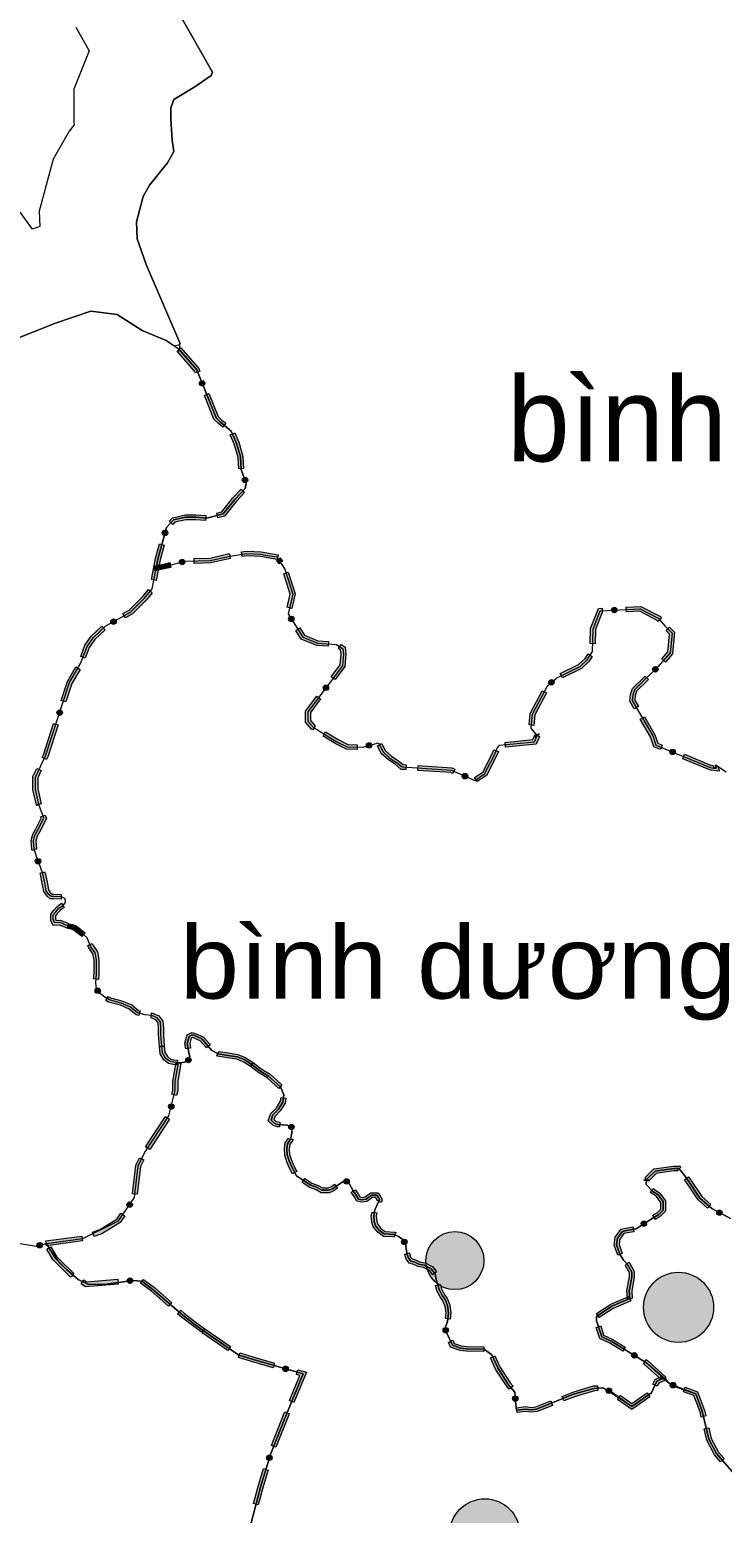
# Model space of a CAD drawing. Header units: metres. Extents: x -835890 to 1024355, y 79891 to 2211954.
# Drawn here: x -182462 to -125138, y 758440 to 881149 of the extents above; entities that cross this region are included whole.
import ezdxf
from ezdxf.enums import TextEntityAlignment as Align

# ---------------------------------------------------------------- set-up
doc = ezdxf.new("R2010")
doc.units = ezdxf.units.M
doc.header["$LTSCALE"] = 2200
for name, color, linetype, lineweight in [('10', 7, 'Continuous', 13), ('11', 7, 'Continuous', 13), ('12', 7, 'Continuous', 13), ('13', 7, 'Continuous', 13), ('14', 7, 'Continuous', 13), ('16', 7, 'Continuous', 13), ('18', 7, 'Continuous', 13), ('35', 7, 'Continuous', 13), ('36', 7, 'Continuous', 13), ('37', 7, 'Continuous', 13), ('8', 7, 'Continuous', 13)]:
    doc.layers.add(name, color=color, linetype=linetype, lineweight=lineweight)
doc.layers.add('3', color=7, linetype='Continuous')

msp = doc.modelspace()

# ---------------------------------------------------------------- hatches: boundary and pattern name
at = {"layer": '37'}
for points in [[(-168751, 852757), (-168812, 852908), (-170242, 854570), (-169939, 854831), (-168466, 853119), (-168380, 852907)], [(-168275, 852113, 1), (-168107, 851696, 1)], [(-166478, 848279), (-166842, 848571), (-167207, 848937), (-168002, 850902), (-167631, 851052), (-166867, 849163), (-166574, 848869), (-166228, 848592)], [(-165158, 844834), (-165207, 845776), (-165526, 846894), (-165859, 847645), (-165493, 847807), (-165149, 847031), (-164810, 845842), (-164758, 844855)], [(-166979, 841167), (-166562, 841277), (-165636, 842429), (-164965, 843137), (-164675, 842862), (-165334, 842166), (-166333, 840923), (-166877, 840780)], [(-164720, 844110, 1), (-164568, 843687, 1)], [(-170916, 840503), (-170646, 840788), (-169576, 841017), (-168700, 841017), (-167883, 840954), (-167914, 840556), (-168715, 840617), (-169534, 840617), (-170441, 840423), (-170625, 840228)], [(-171204, 839747, 1), (-171321, 839312, 1)], [(-172373, 835676), (-172045, 837399), (-171717, 838616), (-171330, 838512), (-171655, 837310), (-171980, 835601)], [(-170765, 836680), (-171183, 836576), (-172065, 836400), (-172143, 836792), (-171271, 836966), (-170862, 837068)], [(-170062, 837062, 1), (-169625, 837172, 1)], [(-165865, 837412), (-165986, 837393), (-167459, 837039), (-168846, 837001), (-168857, 837401), (-167512, 837438), (-166063, 837786), (-165926, 837807)], [(-161965, 837334), (-163357, 837566), (-164494, 837623), (-164876, 837564), (-164937, 837959), (-164515, 838024), (-163314, 837964), (-161899, 837728)], [(-161819, 836967), (-162033, 837222), (-161727, 837479), (-161513, 837224)], [(-161151, 833374), (-160891, 834461), (-161435, 836145), (-161055, 836268), (-160476, 834477), (-160763, 833281)], [(-174744, 832851), (-174232, 833134), (-173128, 834239), (-172630, 834837), (-172323, 834582), (-172832, 833969), (-173989, 832812), (-174551, 832501)], [(-135070, 832900), (-135106, 832898), (-135638, 831534), (-135669, 830365), (-136069, 830375), (-136036, 831614), (-135384, 833286), (-135089, 833300)], [(-134305, 833136, 1), (-133855, 833158, 1)], [(-130485, 832209), (-130575, 832312), (-131970, 833046), (-133072, 832994), (-133091, 833394), (-131880, 833451), (-130323, 832631), (-130184, 832472)], [(-175326, 832302, 1), (-175720, 832084, 1)], [(-160924, 832609, 1), (-160685, 832228, 1)], [(-178234, 829314), (-177890, 830240), (-177369, 830985), (-176495, 831801), (-176222, 831509), (-177066, 830721), (-177533, 830052), (-177859, 829175)], [(-157752, 830150), (-158699, 830204), (-159982, 830747), (-160439, 831466), (-160101, 831681), (-159711, 831067), (-158607, 830599), (-157729, 830549)], [(-130152, 829107), (-129637, 829687), (-129500, 831163), (-129800, 831463), (-129517, 831745), (-129085, 831313), (-129251, 829520), (-129853, 828842)], [(-157506, 827637), (-156776, 828615), (-156694, 829519), (-156737, 829838), (-156914, 829962), (-156685, 830290), (-156364, 830066), (-156292, 829527), (-156388, 828466), (-157186, 827398)], [(-135900, 829315), (-136174, 828888), (-136803, 828310), (-138374, 827543), (-138549, 827903), (-137031, 828644), (-136482, 829148), (-136236, 829531)], [(-179856, 825672), (-179343, 827250), (-178638, 828442), (-178294, 828239), (-178976, 827084), (-179476, 825549)], [(-130520, 828398, 1), (-130842, 828083, 1)], [(-139458, 827024, 1), (-139111, 827311, 1)], [(-132429, 824982), (-132798, 825618), (-132743, 826176), (-132579, 826667), (-131536, 827685), (-131257, 827399), (-132230, 826448), (-132349, 826091), (-132388, 825707), (-132083, 825183)], [(-159033, 823239), (-159137, 823303), (-159630, 823878), (-159630, 824795), (-158703, 826035), (-158383, 825796), (-159230, 824662), (-159230, 824026), (-158875, 823611), (-158825, 823581)], [(-157810, 826897, 1), (-158079, 826536, 1)], [(-139701, 826295), (-140647, 824472), (-140740, 823606), (-141137, 823649), (-141037, 824590), (-140056, 826479)], [(-179906, 824874, 1), (-180046, 824446, 1)], [(-181425, 820955), (-181323, 821168), (-180476, 823771), (-180095, 823647), (-180951, 821019), (-181065, 820782)], [(-130261, 821611), (-130801, 821834), (-131082, 822660), (-131928, 824117), (-131582, 824318), (-130716, 822826), (-130481, 822134), (-130109, 821981)], [(-155358, 821610), (-156232, 821633), (-157126, 822081), (-158178, 822720), (-157970, 823062), (-156932, 822431), (-156132, 822031), (-155347, 822010)], [(-154590, 821885, 1), (-154157, 822009, 1)], [(-140267, 822678), (-140548, 822053), (-143083, 821806), (-143122, 822204), (-140818, 822429), (-140632, 822842)], [(-140334, 822933), (-140297, 822889), (-140603, 822631), (-140640, 822675)], [(-151333, 819947), (-151715, 819971), (-152218, 820391), (-152772, 820749), (-153379, 821285), (-153687, 821924), (-153326, 822098), (-153054, 821531), (-152529, 821068), (-151981, 820713), (-151559, 820362), (-151307, 820346)], [(-143673, 821442), (-143821, 821096), (-144663, 819472), (-145415, 818960), (-145640, 819290), (-144971, 819746), (-144183, 821267), (-144040, 821600)], [(-129469, 821500, 1), (-129053, 821328, 1)], [(-125480, 820215), (-125401, 819822), (-126125, 819903), (-128413, 820847), (-128260, 821217), (-126025, 820294), (-125901, 820280), (-125872, 820136)], [(-181897, 817024), (-182185, 818317), (-182185, 819373), (-181858, 820053), (-181497, 819880), (-181785, 819282), (-181785, 818361), (-181507, 817111)], [(-147428, 819629), (-147611, 819709), (-150335, 819883), (-150309, 820282), (-147514, 820104), (-147267, 819995)], [(-146638, 819500, 1), (-146226, 819319, 1)], [(-182263, 813266), (-182282, 813326), (-182350, 814077), (-182208, 814612), (-181977, 815009), (-181514, 815938), (-181553, 816048), (-181176, 816181), (-181080, 815912), (-181625, 814819), (-181835, 814457), (-181945, 814043), (-181888, 813404), (-181881, 813385)], [(-181887, 816990), (-181891, 817001), (-181514, 817135), (-181510, 817124)], [(-181842, 812585, 1), (-181708, 812156, 1)], [(-179863, 809232), (-180467, 809262), (-180755, 809262), (-181020, 809484), (-181281, 809857), (-181414, 810560), (-181569, 811272), (-181604, 811373), (-181226, 811504), (-181183, 811381), (-181022, 810640), (-180904, 810015), (-180723, 809756), (-180610, 809662), (-180457, 809662), (-179843, 809631)], [(-179359, 806829), (-179976, 807094), (-180503, 807057), (-180709, 807471), (-180709, 807997), (-180460, 808324), (-180224, 808594), (-180010, 808773), (-179800, 808894), (-179601, 808547), (-179780, 808444), (-179944, 808307), (-180149, 808071), (-180309, 807862), (-180309, 807566), (-180264, 807475), (-179908, 807500), (-179201, 807197)], [(-178137, 806144), (-178302, 806287), (-178647, 806539), (-178815, 806680), (-179021, 806757), (-179320, 806817), (-179241, 807209), (-178910, 807142), (-178611, 807030), (-178401, 806854), (-178053, 806600), (-177875, 806446)], [(-177170, 802634), (-177133, 803055), (-177133, 804197), (-177232, 804722), (-177566, 805209), (-177649, 805402), (-177282, 805561), (-177214, 805403), (-176855, 804879), (-176733, 804235), (-176733, 803038), (-176771, 802599)], [(-176952, 801840, 1), (-176688, 801476, 1)], [(-173425, 799602), (-173639, 799656), (-174219, 800141), (-174950, 800455), (-175940, 800711), (-176168, 800848), (-175961, 801191), (-175783, 801084), (-174820, 800835), (-174007, 800485), (-173453, 800022), (-173328, 799990)], [(-171729, 797045), (-171792, 798031), (-171792, 798537), (-171820, 799004), (-172031, 799264), (-172400, 799422), (-172416, 799424), (-172372, 799822), (-172297, 799813), (-171783, 799592), (-171428, 799157), (-171392, 798549), (-171392, 798044), (-171330, 797071)], [(-167820, 796931), (-167884, 797006), (-168341, 797524), (-168947, 797784), (-168985, 797794), (-169091, 797741), (-169213, 797300), (-169147, 796912), (-169541, 796844), (-169623, 797321), (-169429, 798018), (-169032, 798218), (-168818, 798164), (-168100, 797856), (-167581, 797268), (-167514, 797189)], [(-170301, 795521), (-170586, 795565), (-170985, 795638), (-171369, 795946), (-171660, 796457), (-171728, 797035), (-171330, 797081), (-171272, 796584), (-171059, 796210), (-170813, 796013), (-170519, 795959), (-170240, 795916)], [(-164186, 795389), (-164799, 795789), (-165327, 795995), (-166094, 796118), (-166914, 796249), (-166982, 796285), (-166794, 796639), (-166786, 796634), (-166031, 796513), (-165222, 796383), (-164615, 796146), (-163968, 795724)], [(-170698, 793104), (-170612, 793448), (-170612, 794180), (-170340, 795733), (-169946, 795664), (-170212, 794145), (-170212, 793399), (-170309, 793007)], [(-169512, 795805, 1), (-169138, 796055, 1)], [(-161851, 793576), (-162811, 794448), (-163529, 794886), (-164199, 795398), (-163956, 795716), (-163302, 795216), (-162570, 794769), (-161582, 793873)], [(-161782, 790396), (-161991, 790414), (-162342, 790531), (-162717, 790907), (-162502, 791510), (-162045, 791969), (-161700, 792516), (-161652, 792825), (-161256, 792763), (-161318, 792372), (-161730, 791718), (-162155, 791292), (-162255, 791010), (-162126, 790880), (-161910, 790808), (-161749, 790795)], [(-170691, 792304, 1), (-170801, 791867, 1)], [(-172861, 788743), (-171217, 791252), (-170883, 791033), (-172527, 788523)], [(-161005, 790482, 1), (-160590, 790308, 1)], [(-160706, 786531), (-160949, 786998), (-161177, 787519), (-161345, 788058), (-161379, 788608), (-161306, 789084), (-161052, 789465), (-161055, 789449), (-160662, 789376), (-160674, 789312), (-160924, 788936), (-160977, 788590), (-160949, 788131), (-160802, 787659), (-160588, 787170), (-160352, 786716)], [(-173955, 784874), (-173670, 787248), (-173367, 787855), (-173009, 787676), (-173281, 787131), (-173558, 784826)], [(-131545, 786186), (-130796, 786937), (-130169, 787015), (-129176, 787157), (-128650, 787157), (-128568, 787062), (-128872, 786802), (-128834, 786757), (-129148, 786757), (-130116, 786619), (-130610, 786557), (-131261, 785903)], [(-156994, 785331), (-157300, 785108), (-157674, 784958), (-158334, 784958), (-158742, 785197), (-159282, 785388), (-159839, 785749), (-159919, 785802), (-159697, 786135), (-159619, 786083), (-159104, 785749), (-158573, 785561), (-158225, 785358), (-157751, 785358), (-157495, 785461), (-157229, 785654)], [(-156461, 785917, 1), (-156015, 785861, 1)], [(-131609, 785980), (-131602, 786061), (-131204, 786028), (-131210, 785947)], [(-127934, 786267), (-127807, 786088), (-126840, 784633), (-126093, 783992), (-126354, 783688), (-127142, 784366), (-128136, 785861), (-128260, 786035)], [(-174058, 784159, 1), (-174311, 783787, 1)], [(-153741, 784327), (-153721, 784368), (-153783, 784506), (-153825, 784548), (-154089, 784548), (-154358, 784359), (-154553, 784242), (-154975, 784165), (-155382, 784255), (-155612, 784639), (-155834, 784958), (-155854, 784994), (-155503, 785185), (-155494, 785169), (-155276, 784856), (-155127, 784608), (-154967, 784573), (-154696, 784622), (-154576, 784694), (-154215, 784948), (-153659, 784948), (-153449, 784737), (-153280, 784366), (-153378, 784157)], [(-130884, 783091), (-130513, 783323), (-130237, 783599), (-130237, 784152), (-130597, 784633), (-131005, 784906), (-131115, 785016), (-130831, 785298), (-130750, 785217), (-130318, 784928), (-129837, 784285), (-129837, 783434), (-130262, 783008), (-130671, 782752)], [(-177257, 781701), (-176660, 781927), (-175239, 782778), (-174912, 783259), (-174581, 783034), (-174958, 782481), (-176485, 781565), (-177115, 781326)], [(-152317, 781289), (-152334, 781296), (-153184, 781347), (-153638, 781688), (-154021, 782127), (-154135, 782528), (-154188, 783062), (-154129, 783359), (-153737, 783281), (-153784, 783042), (-153740, 782603), (-153660, 782322), (-153364, 781982), (-153040, 781739), (-152240, 781692), (-152159, 781656)], [(-125182, 783204, 1), (-125577, 783420, 1)], [(-133799, 779803), (-134094, 780615), (-134011, 781277), (-133513, 781942), (-133086, 782028), (-132534, 782129), (-132462, 781735), (-133011, 781635), (-133285, 781580), (-133627, 781122), (-133685, 780661), (-133423, 779939)], [(-131440, 782519, 1), (-131825, 782287, 1)], [(-181414, 780677, 1), (-181846, 780552, 1)], [(-181124, 780966), (-178152, 781371), (-178098, 780975), (-181070, 780569)], [(-180699, 780485), (-180232, 779692), (-179789, 779248), (-178877, 778351), (-178809, 778306), (-179030, 777972), (-179130, 778039), (-180071, 778964), (-180551, 779445), (-181044, 780282)], [(-151584, 781071, 1), (-151323, 780705, 1)], [(-149103, 778176), (-149359, 778512), (-149878, 778772), (-150309, 778868), (-150655, 779016), (-151044, 779128), (-151303, 779453), (-151413, 779838), (-151423, 779885), (-151033, 779972), (-151025, 779936), (-150940, 779639), (-150811, 779477), (-150520, 779394), (-150186, 779250), (-149743, 779152), (-149097, 778828), (-148785, 778418)], [(-132998, 776189), (-133040, 776858), (-132829, 777988), (-132829, 778339), (-133140, 778901), (-133168, 778929), (-132885, 779212), (-132817, 779144), (-132429, 778442), (-132429, 777951), (-132637, 776834), (-132599, 776214)], [(-177975, 777753), (-177735, 777594), (-175169, 777798), (-175137, 777399), (-177840, 777184), (-178196, 777420)], [(-173932, 777696, 1), (-174381, 777660, 1)], [(-173044, 777792), (-172134, 777120), (-170710, 775887), (-170971, 775585), (-172384, 776807), (-173282, 777471)], [(-148059, 774564), (-147998, 774992), (-148087, 775573), (-148264, 776017), (-148502, 776351), (-148760, 776868), (-148880, 777279), (-148496, 777392), (-148386, 777014), (-148158, 776557), (-147910, 776209), (-147699, 775679), (-147594, 774994), (-147663, 774508)], [(-132720, 776018), (-134182, 775391), (-135324, 774630), (-135546, 774963), (-134373, 775744), (-132877, 776385)], [(-169953, 775233), (-169656, 774976), (-168644, 774202), (-167960, 773706), (-168194, 773382), (-168883, 773881), (-169909, 774665), (-170215, 774930)], [(-166065, 771916), (-168190, 773379), (-167964, 773709), (-165838, 772246)], [(-148094, 773796, 1), (-147952, 773369, 1)], [(-135200, 773939), (-134959, 773177), (-134254, 772857), (-133168, 772194), (-133376, 771853), (-134442, 772503), (-135287, 772887), (-135581, 773819)], [(-144887, 771824), (-146328, 771847), (-146846, 771899), (-147627, 772179), (-147812, 772581), (-147449, 772748), (-147334, 772499), (-146757, 772292), (-146305, 772247), (-144880, 772224)], [(-162304, 770473), (-164110, 770987), (-165185, 771332), (-165063, 771713), (-163994, 771370), (-162195, 770857)], [(-161504, 770452, 1), (-161071, 770329, 1)], [(-142766, 768697), (-143010, 768985), (-143898, 770371), (-144324, 771311), (-143960, 771476), (-143545, 770562), (-142687, 769223), (-142461, 768955)], [(-132226, 771386, 1), (-132610, 771620, 1)], [(-131460, 771153), (-131340, 771080), (-129833, 769721), (-129833, 769465), (-130401, 769214), (-130522, 768961), (-130883, 769133), (-130698, 769520), (-130233, 769725), (-130233, 769543), (-131580, 770758), (-131669, 770812)], [(-160962, 767760), (-160097, 769843), (-160381, 769924), (-160271, 770309), (-159555, 770105), (-160593, 767607)], [(-142296, 768160, 1), (-142268, 767711, 1)], [(-135454, 768595), (-135727, 768577), (-137300, 768107), (-138252, 767734), (-138398, 768106), (-137431, 768486), (-135798, 768973), (-135480, 768994)], [(-134726, 768676, 1), (-134321, 768480, 1)], [(-131128, 768073), (-132627, 767021), (-133809, 767864), (-133576, 768190), (-132625, 767511), (-131358, 768401)], [(-129419, 769141, 1), (-129016, 768940, 1)], [(-126885, 766406), (-126985, 766831), (-127493, 768173), (-128356, 768487), (-128219, 768863), (-127184, 768486), (-126602, 766949), (-126496, 766497)], [(-139183, 767369), (-140459, 766868), (-140942, 766801), (-141436, 766861), (-142122, 766769), (-142175, 767165), (-141439, 767264), (-140945, 767204), (-140560, 767257), (-139329, 767741)], [(-162458, 764048), (-161390, 766730), (-161346, 766837), (-160976, 766683), (-161020, 766579), (-162087, 763900)], [(-125287, 762710), (-125777, 763279), (-126434, 764496), (-126655, 765432), (-126266, 765524), (-126057, 764640), (-125446, 763507), (-124984, 762971)], [(-162549, 763250, 1), (-162683, 762820, 1)], [(-163925, 759245), (-163503, 760861), (-163104, 762140), (-162722, 762021), (-163119, 760750), (-163538, 759144)]]:
    msp.add_hatch(color=256, dxfattribs=at).paths.add_polyline_path(points)
at = {"layer": '8'}
for points in [[(-144868, 779340, 1), (-149668, 779340, 1)], [(-125861, 775478, 1), (-131661, 775478, 1)], [(-141899, 756740, 1), (-147699, 756740, 1)]]:
    msp.add_hatch(color=256, dxfattribs=at).paths.add_polyline_path(points)

# ---------------------------------------------------------------- linework, layer by layer
at = {"layer": '10'}
for points in [[(-171193, 884450), (-167317, 877634), (-167451, 877366), (-168787, 876431), (-170525, 875361), (-170792, 874693), (-170792, 873758), (-170659, 872020), (-170525, 871084), (-171060, 870149), (-172530, 868277), (-173065, 867342), (-173632, 865264), (-173565, 863860), (-172830, 861721), (-170023, 855235), (-170090, 854700), (-168639, 853013), (-167037, 849050), (-166708, 848720), (-166160, 848281), (-165776, 847951)], [(-165776, 847951), (-165337, 846962), (-165008, 845809), (-164954, 844765), (-164543, 843616), (-164637, 843192), (-165485, 842297), (-166448, 841100), (-167789, 840747), (-168708, 840817), (-169555, 840817), (-170544, 840605), (-171144, 839969), (-171850, 837355), (-171990, 836619), (-171227, 836771), (-169590, 837180), (-167486, 837239), (-166024, 837590), (-164504, 837823), (-163335, 837765), (-162932, 837698), (-162005, 837543), (-161350, 836531), (-160683, 834469), (-161073, 832845), (-160467, 831883), (-159847, 830907), (-158653, 830402), (-157064, 830311), (-156550, 829952), (-156493, 829523), (-156582, 828540), (-159430, 824729), (-159430, 823952), (-159006, 823457), (-157029, 822256), (-156182, 821832), (-154894, 821798), (-153584, 822172), (-153216, 821408), (-152650, 820908), (-152099, 820552), (-151637, 820167), (-147563, 819906), (-145629, 819056), (-144817, 819609), (-144002, 821182), (-143790, 821676), (-143578, 821959), (-140683, 822241), (-140450, 822760), (-140966, 823371), (-140842, 824531), (-139616, 826892), (-138830, 827543), (-136917, 828477), (-136328, 829018), (-135887, 829706), (-135837, 831574), (-135245, 833092), (-131925, 833249), (-130449, 832472), (-129909, 831855), (-129293, 831238), (-129444, 829604), (-130475, 828441), (-132405, 826557), (-132546, 826134), (-132593, 825663), (-130899, 822743), (-130641, 821984), (-126075, 820098), (-125651, 820051), (-125709, 820340), (-124816, 819759)]]:
    msp.add_lwpolyline(points, dxfattribs=at)
at = {"layer": '11'}
for points in [[(-183235, 780768), (-181911, 780533), (-181097, 780768), (-180391, 779569), (-179420, 778595), (-178449, 777767), (-177600, 777353), (-176095, 777402), (-173958, 777694), (-173181, 777645), (-172259, 776963), (-169783, 774821), (-168763, 774042), (-168077, 773544)], [(-168077, 773544), (-165154, 771532), (-164052, 771179), (-159826, 769974), (-161205, 766655), (-162505, 763388), (-163311, 760806), (-164270, 757131)]]:
    msp.add_lwpolyline(points, dxfattribs=at)
at = {"layer": '12'}
for points in [[(-171529, 797058), (-171592, 798038), (-171592, 798543), (-171624, 799080), (-171907, 799428), (-172348, 799618), (-172916, 799681), (-173546, 799839), (-174113, 800313), (-174885, 800645), (-175862, 800898), (-176334, 801182), (-176681, 801466), (-176933, 801814), (-176996, 802320), (-176933, 803047), (-176933, 804216), (-177043, 804801), (-177390, 805306), (-177705, 806033), (-178178, 806444), (-178524, 806697), (-178713, 806855), (-178965, 806950), (-179280, 807013), (-179942, 807297), (-180383, 807266), (-180509, 807518), (-180509, 807929), (-180304, 808198), (-180084, 808451), (-179895, 808609), (-179674, 808735), (-179517, 808925), (-179485, 809114), (-179548, 809304), (-179832, 809430), (-180462, 809462), (-180683, 809462), (-180872, 809620), (-181092, 809936), (-181218, 810600), (-181376, 811327), (-181596, 811959), (-181770, 812354), (-182085, 813365), (-182148, 814060), (-182022, 814534), (-181801, 814914), (-181297, 815925), (-181702, 817068), (-181985, 818339), (-181985, 819328), (-181137, 821093), (-179160, 827167), (-178242, 828720), (-177712, 830146), (-177218, 830853), (-176158, 831842), (-174110, 832973), (-172980, 834104), (-172316, 834903), (-171990, 836619), (-171227, 836771), (-169590, 837180), (-167486, 837239), (-166024, 837590), (-164504, 837823), (-163335, 837765), (-162932, 837698), (-162005, 837543), (-161350, 836531), (-160683, 834469), (-161073, 832845), (-160467, 831883), (-159847, 830907), (-158653, 830402), (-157064, 830311), (-156550, 829952), (-156493, 829523), (-156582, 828540), (-159430, 824729), (-159430, 823952), (-159006, 823457), (-157029, 822256), (-156182, 821832), (-154894, 821798), (-153584, 822172), (-153216, 821408), (-152650, 820908), (-152099, 820552), (-151637, 820167), (-147563, 819906), (-145629, 819056), (-144817, 819609), (-144002, 821182), (-143790, 821676), (-143578, 821959), (-140683, 822241), (-140450, 822760), (-140966, 823371)], [(-140966, 823371), (-140842, 824531), (-139616, 826892), (-138830, 827543), (-136917, 828477), (-136328, 829018), (-135887, 829706), (-135837, 831574), (-135245, 833092), (-131925, 833249), (-130449, 832472), (-129909, 831855), (-129293, 831238), (-129444, 829604), (-130475, 828441), (-132405, 826557), (-132546, 826134), (-132593, 825663), (-130899, 822743), (-130641, 821984), (-126075, 820098), (-125651, 820051), (-125709, 820340), (-124816, 819759)], [(-148573, 776941), (-148815, 777769), (-148913, 778256), (-149228, 778670), (-149811, 778962), (-150248, 779059), (-150588, 779205), (-150927, 779303), (-151122, 779546), (-151219, 779887), (-151316, 780325), (-151364, 780764), (-151607, 781104), (-151947, 781348), (-152287, 781494), (-153112, 781543), (-153501, 781835), (-153841, 782224), (-153938, 782565), (-153986, 783052), (-153889, 783539), (-153501, 784367), (-153616, 784621), (-153742, 784748), (-154152, 784748), (-154467, 784527), (-154624, 784432), (-154971, 784369), (-155255, 784432), (-155444, 784748), (-155664, 785063), (-155853, 785411), (-156074, 785789), (-156200, 785884), (-156452, 785916), (-156767, 785726), (-157051, 785537), (-157397, 785284), (-157712, 785158), (-158279, 785158), (-158658, 785379), (-159193, 785568), (-159729, 785916), (-160391, 786358), (-160769, 787084), (-160989, 787589), (-161147, 788094), (-161178, 788599), (-161115, 789010), (-160863, 789389), (-160769, 789894), (-160784, 790390), (-161163, 790548), (-161572, 790579), (-161950, 790611), (-162234, 790706), (-162486, 790958), (-162328, 791401), (-161887, 791843), (-161509, 792444), (-161415, 793044), (-161698, 793708), (-162691, 794609), (-163415, 795051), (-164077, 795557), (-164707, 795968), (-165275, 796189), (-166062, 796315), (-166850, 796442), (-167386, 796726), (-167732, 797137), (-168221, 797690), (-168882, 797974), (-169008, 798006), (-169260, 797880), (-169418, 797311), (-169260, 796394), (-169197, 796236), (-169292, 795952), (-169386, 795889), (-169513, 795794), (-169828, 795731), (-170143, 795699), (-170552, 795762), (-170899, 795825), (-171214, 796078), (-171466, 796521), (-171529, 797058)], [(-124470, 782814), (-126010, 783657), (-126991, 784500), (-127971, 785974), (-128322, 786466), (-128742, 786957), (-129162, 786957), (-130142, 786817), (-130703, 786747), (-131403, 786045), (-131438, 785623), (-130878, 785061), (-130458, 784781), (-130037, 784219), (-130037, 783517), (-130387, 783166), (-130948, 782814), (-131648, 782393), (-132278, 781972), (-133049, 781831), (-133399, 781761), (-133819, 781199), (-133889, 780638), (-133609, 779865), (-133329, 779374), (-132979, 779023), (-132629, 778391), (-132629, 777969), (-132839, 776846), (-132798, 776201), (-134278, 775568), (-135546, 774722), (-135546, 774370), (-135123, 773032), (-134348, 772680), (-131460, 770919), (-130008, 769607), (-130549, 769367), (-131001, 768400), (-132626, 767266), (-135030, 768823), (-135763, 768775), (-137442, 768290), (-140510, 767063), (-140944, 767003), (-141437, 767063), (-142170, 766964), (-142267, 767694), (-142315, 768472), (-142849, 769104), (-143722, 770466), (-144207, 771536), (-144837, 772023), (-146316, 772047), (-146801, 772096), (-147480, 772339), (-147941, 773337), (-148087, 773776), (-147893, 774311), (-147796, 774993), (-147893, 775626), (-148087, 776113), (-148330, 776454), (-148573, 776941)]]:
    msp.add_lwpolyline(points, dxfattribs=at)
at = {"layer": '13'}
for points in [[(-170143, 795699), (-170552, 795762), (-170899, 795825), (-171214, 796078), (-171466, 796521), (-171529, 797058), (-171592, 798038), (-171592, 798543), (-171624, 799080), (-171907, 799428), (-172348, 799618), (-172916, 799681), (-173546, 799839), (-174113, 800313), (-174885, 800645), (-175862, 800898), (-176334, 801182), (-176681, 801466), (-176933, 801814), (-176996, 802320), (-176933, 803047), (-176933, 804216), (-177043, 804801), (-177390, 805306), (-177705, 806033), (-178178, 806444), (-178524, 806697), (-178713, 806855), (-178965, 806950), (-179280, 807013), (-179942, 807297), (-180383, 807266), (-180509, 807518), (-180509, 807929), (-180304, 808198), (-180084, 808451), (-179895, 808609), (-179674, 808735), (-179517, 808925), (-179485, 809114), (-179548, 809304), (-179832, 809430), (-180462, 809462), (-180683, 809462), (-180872, 809620), (-181092, 809936), (-181218, 810600), (-181376, 811327), (-181596, 811959), (-181770, 812354), (-182085, 813365), (-182148, 814060), (-182022, 814534), (-181801, 814914), (-181297, 815925), (-181702, 817068), (-181985, 818339), (-181985, 819328), (-181137, 821093), (-179160, 827167), (-178242, 828720), (-177712, 830146), (-177218, 830853), (-176158, 831842), (-174110, 832973), (-172980, 834104), (-172316, 834903), (-171990, 836619), (-171850, 837355), (-171144, 839969), (-170544, 840605), (-169555, 840817), (-168708, 840817), (-167789, 840747), (-166448, 841100), (-165485, 842297), (-164637, 843192), (-164543, 843616), (-164954, 844765), (-165008, 845809), (-165337, 846962), (-165776, 847951), (-166160, 848281), (-166708, 848720), (-167037, 849050), (-168639, 853013), (-170090, 854700), (-171156, 855441), (-173144, 856260), (-175216, 857597), (-177387, 857865), (-180327, 856862), (-184069, 855391)], [(-183235, 780768), (-181911, 780533), (-181058, 780770), (-178063, 781181), (-175098, 782629), (-173793, 784548), (-173476, 787190), (-172947, 788246), (-170940, 791310), (-170412, 793423), (-170412, 794163), (-170143, 795699)]]:
    msp.add_lwpolyline(points, dxfattribs=at)
at = {"layer": '14'}
for points in [[(-173476, 787190), (-172947, 788246), (-170940, 791310), (-170412, 793423), (-170412, 794163), (-170143, 795699), (-169828, 795731), (-169513, 795794), (-169386, 795889), (-169292, 795952), (-169197, 796236), (-169260, 796394), (-169418, 797311), (-169260, 797880), (-169008, 798006), (-168882, 797974), (-168221, 797690), (-167732, 797137), (-167386, 796726), (-166850, 796442), (-166062, 796315), (-165275, 796189), (-164707, 795968), (-164077, 795557), (-163415, 795051), (-162691, 794609), (-161698, 793708), (-161415, 793044), (-161509, 792444), (-161887, 791843), (-162328, 791401), (-162486, 790958), (-162234, 790706), (-161950, 790611), (-161572, 790579), (-161163, 790548), (-160784, 790390), (-160769, 789894), (-160863, 789389), (-161115, 789010), (-161178, 788599), (-161147, 788094), (-160989, 787589), (-160769, 787084), (-160391, 786358), (-159729, 785916), (-159193, 785568), (-158658, 785379), (-158279, 785158), (-157712, 785158), (-157397, 785284), (-157051, 785537), (-156767, 785726), (-156452, 785916), (-156200, 785884), (-156074, 785789), (-155853, 785411), (-155664, 785063), (-155444, 784748), (-155255, 784432), (-154971, 784369), (-154624, 784432), (-154467, 784527), (-154152, 784748), (-153742, 784748), (-153616, 784621), (-153501, 784367), (-153889, 783539), (-153986, 783052), (-153938, 782565), (-153841, 782224), (-153501, 781835), (-153112, 781543), (-152287, 781494), (-151947, 781348), (-151607, 781104), (-151364, 780764), (-151316, 780325), (-151219, 779887), (-151122, 779546), (-150927, 779303), (-150588, 779205), (-150248, 779059), (-149811, 778962), (-149228, 778670), (-148913, 778256), (-148815, 777769), (-148573, 776941), (-148330, 776454), (-148087, 776113), (-147893, 775626), (-147796, 774993), (-147893, 774311), (-148087, 773776), (-147941, 773337), (-147480, 772339), (-146801, 772096), (-146316, 772047), (-144837, 772023), (-144207, 771536), (-143722, 770466)], [(-164270, 757131), (-163311, 760806), (-162505, 763388), (-161205, 766655), (-159826, 769974), (-164052, 771179), (-165154, 771532), (-168077, 773544), (-168763, 774042), (-169783, 774821), (-172259, 776963), (-173181, 777645), (-173958, 777694), (-176095, 777402), (-177600, 777353), (-178449, 777767), (-179420, 778595), (-179930, 779106), (-181097, 780768), (-178063, 781181), (-175098, 782629), (-173793, 784548), (-173476, 787190)], [(-143722, 770466), (-142849, 769104), (-142315, 768472), (-142267, 767694), (-142170, 766964), (-141437, 767063), (-140944, 767003), (-140510, 767063), (-137442, 768290), (-135763, 768775), (-135030, 768823), (-134168, 768406), (-132626, 767266), (-131001, 768400), (-130549, 769367), (-130033, 769595), (-129444, 769163), (-129021, 768914), (-127338, 768330), (-126794, 766890), (-126246, 764568), (-125612, 763393), (-123262, 760666)]]:
    msp.add_lwpolyline(points, dxfattribs=at)
at = {"layer": '16'}
for points in [[(-132798, 776201), (-132839, 776846), (-132629, 777969), (-132629, 778391), (-132979, 779023), (-133329, 779374), (-133609, 779865), (-133889, 780638), (-133819, 781199), (-133399, 781761), (-133049, 781831), (-132278, 781972), (-131648, 782393), (-130948, 782814), (-130387, 783166), (-130037, 783517), (-130037, 784219), (-130458, 784781), (-130878, 785061), (-131438, 785623), (-131403, 786045), (-130703, 786747), (-130142, 786817), (-129162, 786957), (-128742, 786957), (-128322, 786466), (-127971, 785974), (-126991, 784500), (-126010, 783657), (-124470, 782814)], [(-123262, 760666), (-125612, 763393), (-126246, 764568), (-126794, 766890), (-127338, 768330), (-128923, 768928), (-129444, 769163), (-129770, 769440), (-131460, 770919), (-134348, 772680), (-135123, 773032), (-135546, 774370), (-135546, 774722), (-134278, 775568), (-132798, 776201)]]:
    msp.add_lwpolyline(points, dxfattribs=at)
at = {"layer": '18'}
for points in [[(-171193, 884450), (-167317, 877634), (-167451, 877366), (-168787, 876431), (-170525, 875361), (-170792, 874693), (-170792, 873758), (-170659, 872020)], [(-170659, 872020), (-170525, 871084), (-171060, 870149), (-172530, 868277), (-173065, 867342), (-173632, 865264), (-173565, 863860), (-172830, 861721), (-170023, 855235), (-170090, 854700), (-171156, 855441), (-173144, 856260), (-175216, 857597), (-177387, 857865), (-180327, 856862), (-184069, 855391)]]:
    msp.add_lwpolyline(points, dxfattribs=at)
at = {"layer": '35'}
for points in [[(-184069, 855391), (-180327, 856862), (-177387, 857865), (-175216, 857597), (-173144, 856260), (-171156, 855441), (-170497, 854999), (-170039, 855109), (-170023, 855235), (-172830, 861721), (-173565, 863860), (-173632, 865264), (-173065, 867342), (-172530, 868277), (-171060, 870149), (-170525, 871084), (-170659, 872020), (-170792, 873758), (-170792, 874693), (-170525, 875361), (-168787, 876431), (-167451, 877366), (-167317, 877634), (-171193, 884450)], [(-178637, 881356), (-177525, 879401), (-178792, 876234), (-178792, 873450), (-178779, 873273), (-179184, 872757), (-180515, 870428), (-181683, 866149), (-181622, 864873), (-182238, 864662), (-183172, 865955), (-186286, 868579), (-191318, 870400)]]:
    msp.add_lwpolyline(points, dxfattribs=at)
at = {"layer": '36'}
for points in [[(-171193, 884450), (-167317, 877634), (-167451, 877366), (-168787, 876431), (-170525, 875361), (-170792, 874693), (-170792, 873758), (-170659, 872020), (-170525, 871084), (-171060, 870149), (-172530, 868277), (-173065, 867342), (-173632, 865264), (-173565, 863860), (-172830, 861721), (-170023, 855235), (-170090, 854700), (-170238, 854504)], [(-171156, 855441), (-173144, 856260), (-175216, 857597), (-177387, 857865), (-180327, 856862), (-184069, 855391)]]:
    msp.add_lwpolyline(points, dxfattribs=at)
at = {"layer": '37'}
for points in [[(-168751, 852757), (-168812, 852908), (-170242, 854570), (-169939, 854831), (-168466, 853119), (-168380, 852907)], [(-166478, 848279), (-166842, 848571), (-167207, 848937), (-168002, 850902), (-167631, 851052), (-166867, 849163), (-166574, 848869), (-166228, 848592)], [(-165158, 844834), (-165207, 845776), (-165526, 846894), (-165859, 847645), (-165493, 847807), (-165149, 847031), (-164810, 845842), (-164758, 844855)], [(-166979, 841167), (-166562, 841277), (-165636, 842429), (-164965, 843137), (-164675, 842862), (-165334, 842166), (-166333, 840923), (-166877, 840780)], [(-170916, 840503), (-170646, 840788), (-169576, 841017), (-168700, 841017), (-167883, 840954), (-167914, 840556), (-168715, 840617), (-169534, 840617), (-170441, 840423), (-170625, 840228)], [(-172373, 835676), (-172045, 837399), (-171717, 838616), (-171330, 838512), (-171655, 837310), (-171980, 835601)], [(-170765, 836680), (-171183, 836576), (-172065, 836400), (-172143, 836792), (-171271, 836966), (-170862, 837068)], [(-165865, 837412), (-165986, 837393), (-167459, 837039), (-168846, 837001), (-168857, 837401), (-167512, 837438), (-166063, 837786), (-165926, 837807)], [(-161965, 837334), (-163357, 837566), (-164494, 837623), (-164876, 837564), (-164937, 837959), (-164515, 838024), (-163314, 837964), (-161899, 837728)], [(-161819, 836967), (-162033, 837222), (-161727, 837479), (-161513, 837224)], [(-161151, 833374), (-160891, 834461), (-161435, 836145), (-161055, 836268), (-160476, 834477), (-160763, 833281)], [(-174744, 832851), (-174232, 833134), (-173128, 834239), (-172630, 834837), (-172323, 834582), (-172832, 833969), (-173989, 832812), (-174551, 832501)], [(-135070, 832900), (-135106, 832898), (-135638, 831534), (-135669, 830365), (-136069, 830375), (-136036, 831614), (-135384, 833286), (-135089, 833300)], [(-130485, 832209), (-130575, 832312), (-131970, 833046), (-133072, 832994), (-133091, 833394), (-131880, 833451), (-130323, 832631), (-130184, 832472)], [(-178234, 829314), (-177890, 830240), (-177369, 830985), (-176495, 831801), (-176222, 831509), (-177066, 830721), (-177533, 830052), (-177859, 829175)], [(-157752, 830150), (-158699, 830204), (-159982, 830747), (-160439, 831466), (-160101, 831681), (-159711, 831067), (-158607, 830599), (-157729, 830549)], [(-130152, 829107), (-129637, 829687), (-129500, 831163), (-129800, 831463), (-129517, 831745), (-129085, 831313), (-129251, 829520), (-129853, 828842)], [(-157506, 827637), (-156776, 828615), (-156694, 829519), (-156737, 829838), (-156914, 829962), (-156685, 830290), (-156364, 830066), (-156292, 829527), (-156388, 828466), (-157186, 827398)], [(-135900, 829315), (-136174, 828888), (-136803, 828310), (-138374, 827543), (-138549, 827903), (-137031, 828644), (-136482, 829148), (-136236, 829531)], [(-179856, 825672), (-179343, 827250), (-178638, 828442), (-178294, 828239), (-178976, 827084), (-179476, 825549)], [(-132429, 824982), (-132798, 825618), (-132743, 826176), (-132579, 826667), (-131536, 827685), (-131257, 827399), (-132230, 826448), (-132349, 826091), (-132388, 825707), (-132083, 825183)], [(-159033, 823239), (-159137, 823303), (-159630, 823878), (-159630, 824795), (-158703, 826035), (-158383, 825796), (-159230, 824662), (-159230, 824026), (-158875, 823611), (-158825, 823581)], [(-139701, 826295), (-140647, 824472), (-140740, 823606), (-141137, 823649), (-141037, 824590), (-140056, 826479)], [(-181425, 820955), (-181323, 821168), (-180476, 823771), (-180095, 823647), (-180951, 821019), (-181065, 820782)], [(-130261, 821611), (-130801, 821834), (-131082, 822660), (-131928, 824117), (-131582, 824318), (-130716, 822826), (-130481, 822134), (-130109, 821981)], [(-155358, 821610), (-156232, 821633), (-157126, 822081), (-158178, 822720), (-157970, 823062), (-156932, 822431), (-156132, 822031), (-155347, 822010)], [(-140267, 822678), (-140548, 822053), (-143083, 821806), (-143122, 822204), (-140818, 822429), (-140632, 822842)], [(-140334, 822933), (-140297, 822889), (-140603, 822631), (-140640, 822675)], [(-151333, 819947), (-151715, 819971), (-152218, 820391), (-152772, 820749), (-153379, 821285), (-153687, 821924), (-153326, 822098), (-153054, 821531), (-152529, 821068), (-151981, 820713), (-151559, 820362), (-151307, 820346)], [(-143673, 821442), (-143821, 821096), (-144663, 819472), (-145415, 818960), (-145640, 819290), (-144971, 819746), (-144183, 821267), (-144040, 821600)], [(-125480, 820215), (-125401, 819822), (-126125, 819903), (-128413, 820847), (-128260, 821217), (-126025, 820294), (-125901, 820280), (-125872, 820136)], [(-181897, 817024), (-182185, 818317), (-182185, 819373), (-181858, 820053), (-181497, 819880), (-181785, 819282), (-181785, 818361), (-181507, 817111)], [(-147428, 819629), (-147611, 819709), (-150335, 819883), (-150309, 820282), (-147514, 820104), (-147267, 819995)], [(-182263, 813266), (-182282, 813326), (-182350, 814077), (-182208, 814612), (-181977, 815009), (-181514, 815938), (-181553, 816048), (-181176, 816181), (-181080, 815912), (-181625, 814819), (-181835, 814457), (-181945, 814043), (-181888, 813404), (-181881, 813385)], [(-181887, 816990), (-181891, 817001), (-181514, 817135), (-181510, 817124)], [(-179863, 809232), (-180467, 809262), (-180755, 809262), (-181020, 809484), (-181281, 809857), (-181414, 810560), (-181569, 811272), (-181604, 811373), (-181226, 811504), (-181183, 811381), (-181022, 810640), (-180904, 810015), (-180723, 809756), (-180610, 809662), (-180457, 809662), (-179843, 809631)], [(-179359, 806829), (-179976, 807094), (-180503, 807057), (-180709, 807471), (-180709, 807997), (-180460, 808324), (-180224, 808594), (-180010, 808773), (-179800, 808894), (-179601, 808547), (-179780, 808444), (-179944, 808307), (-180149, 808071), (-180309, 807862), (-180309, 807566), (-180264, 807475), (-179908, 807500), (-179201, 807197)], [(-178137, 806144), (-178302, 806287), (-178647, 806539), (-178815, 806680), (-179021, 806757), (-179320, 806817), (-179241, 807209), (-178910, 807142), (-178611, 807030), (-178401, 806854), (-178053, 806600), (-177875, 806446)], [(-177170, 802634), (-177133, 803055), (-177133, 804197), (-177232, 804722), (-177566, 805209), (-177649, 805402), (-177282, 805561), (-177214, 805403), (-176855, 804879), (-176733, 804235), (-176733, 803038), (-176771, 802599)], [(-173425, 799602), (-173639, 799656), (-174219, 800141), (-174950, 800455), (-175940, 800711), (-176168, 800848), (-175961, 801191), (-175783, 801084), (-174820, 800835), (-174007, 800485), (-173453, 800022), (-173328, 799990)], [(-171729, 797045), (-171792, 798031), (-171792, 798537), (-171820, 799004), (-172031, 799264), (-172400, 799422), (-172416, 799424), (-172372, 799822), (-172297, 799813), (-171783, 799592), (-171428, 799157), (-171392, 798549), (-171392, 798044), (-171330, 797071)], [(-167820, 796931), (-167884, 797006), (-168341, 797524), (-168947, 797784), (-168985, 797794), (-169091, 797741), (-169213, 797300), (-169147, 796912), (-169541, 796844), (-169623, 797321), (-169429, 798018), (-169032, 798218), (-168818, 798164), (-168100, 797856), (-167581, 797268), (-167514, 797189)], [(-170301, 795521), (-170586, 795565), (-170985, 795638), (-171369, 795946), (-171660, 796457), (-171728, 797035), (-171330, 797081), (-171272, 796584), (-171059, 796210), (-170813, 796013), (-170519, 795959), (-170240, 795916)], [(-164186, 795389), (-164799, 795789), (-165327, 795995), (-166094, 796118), (-166914, 796249), (-166982, 796285), (-166794, 796639), (-166786, 796634), (-166031, 796513), (-165222, 796383), (-164615, 796146), (-163968, 795724)], [(-170698, 793104), (-170612, 793448), (-170612, 794180), (-170340, 795733), (-169946, 795664), (-170212, 794145), (-170212, 793399), (-170309, 793007)], [(-161851, 793576), (-162811, 794448), (-163529, 794886), (-164199, 795398), (-163956, 795716), (-163302, 795216), (-162570, 794769), (-161582, 793873)], [(-161782, 790396), (-161991, 790414), (-162342, 790531), (-162717, 790907), (-162502, 791510), (-162045, 791969), (-161700, 792516), (-161652, 792825), (-161256, 792763), (-161318, 792372), (-161730, 791718), (-162155, 791292), (-162255, 791010), (-162126, 790880), (-161910, 790808), (-161749, 790795)], [(-172861, 788743), (-171217, 791252), (-170883, 791033), (-172527, 788523)], [(-160706, 786531), (-160949, 786998), (-161177, 787519), (-161345, 788058), (-161379, 788608), (-161306, 789084), (-161052, 789465), (-161055, 789449), (-160662, 789376), (-160674, 789312), (-160924, 788936), (-160977, 788590), (-160949, 788131), (-160802, 787659), (-160588, 787170), (-160352, 786716)], [(-173955, 784874), (-173670, 787248), (-173367, 787855), (-173009, 787676), (-173281, 787131), (-173558, 784826)], [(-131545, 786186), (-130796, 786937), (-130169, 787015), (-129176, 787157), (-128650, 787157), (-128568, 787062), (-128872, 786802), (-128834, 786757), (-129148, 786757), (-130116, 786619), (-130610, 786557), (-131261, 785903)], [(-156994, 785331), (-157300, 785108), (-157674, 784958), (-158334, 784958), (-158742, 785197), (-159282, 785388), (-159839, 785749), (-159919, 785802), (-159697, 786135), (-159619, 786083), (-159104, 785749), (-158573, 785561), (-158225, 785358), (-157751, 785358), (-157495, 785461), (-157229, 785654)], [(-131609, 785980), (-131602, 786061), (-131204, 786028), (-131210, 785947)], [(-127934, 786267), (-127807, 786088), (-126840, 784633), (-126093, 783992), (-126354, 783688), (-127142, 784366), (-128136, 785861), (-128260, 786035)], [(-153741, 784327), (-153721, 784368), (-153783, 784506), (-153825, 784548), (-154089, 784548), (-154358, 784359), (-154553, 784242), (-154975, 784165), (-155382, 784255), (-155612, 784639), (-155834, 784958), (-155854, 784994), (-155503, 785185), (-155494, 785169), (-155276, 784856), (-155127, 784608), (-154967, 784573), (-154696, 784622), (-154576, 784694), (-154215, 784948), (-153659, 784948), (-153449, 784737), (-153280, 784366), (-153378, 784157)], [(-130884, 783091), (-130513, 783323), (-130237, 783599), (-130237, 784152), (-130597, 784633), (-131005, 784906), (-131115, 785016), (-130831, 785298), (-130750, 785217), (-130318, 784928), (-129837, 784285), (-129837, 783434), (-130262, 783008), (-130671, 782752)], [(-177257, 781701), (-176660, 781927), (-175239, 782778), (-174912, 783259), (-174581, 783034), (-174958, 782481), (-176485, 781565), (-177115, 781326)], [(-152317, 781289), (-152334, 781296), (-153184, 781347), (-153638, 781688), (-154021, 782127), (-154135, 782528), (-154188, 783062), (-154129, 783359), (-153737, 783281), (-153784, 783042), (-153740, 782603), (-153660, 782322), (-153364, 781982), (-153040, 781739), (-152240, 781692), (-152159, 781656)], [(-133799, 779803), (-134094, 780615), (-134011, 781277), (-133513, 781942), (-133086, 782028), (-132534, 782129), (-132462, 781735), (-133011, 781635), (-133285, 781580), (-133627, 781122), (-133685, 780661), (-133423, 779939)], [(-181124, 780966), (-178152, 781371), (-178098, 780975), (-181070, 780569)], [(-180699, 780485), (-180232, 779692), (-179789, 779248), (-178877, 778351), (-178809, 778306), (-179030, 777972), (-179130, 778039), (-180071, 778964), (-180551, 779445), (-181044, 780282)], [(-149103, 778176), (-149359, 778512), (-149878, 778772), (-150309, 778868), (-150655, 779016), (-151044, 779128), (-151303, 779453), (-151413, 779838), (-151423, 779885), (-151033, 779972), (-151025, 779936), (-150940, 779639), (-150811, 779477), (-150520, 779394), (-150186, 779250), (-149743, 779152), (-149097, 778828), (-148785, 778418)], [(-132998, 776189), (-133040, 776858), (-132829, 777988), (-132829, 778339), (-133140, 778901), (-133168, 778929), (-132885, 779212), (-132817, 779144), (-132429, 778442), (-132429, 777951), (-132637, 776834), (-132599, 776214)], [(-177975, 777753), (-177735, 777594), (-175169, 777798), (-175137, 777399), (-177840, 777184), (-178196, 777420)], [(-173044, 777792), (-172134, 777120), (-170710, 775887), (-170971, 775585), (-172384, 776807), (-173282, 777471)], [(-148059, 774564), (-147998, 774992), (-148087, 775573), (-148264, 776017), (-148502, 776351), (-148760, 776868), (-148880, 777279), (-148496, 777392), (-148386, 777014), (-148158, 776557), (-147910, 776209), (-147699, 775679), (-147594, 774994), (-147663, 774508)], [(-132720, 776018), (-134182, 775391), (-135324, 774630), (-135546, 774963), (-134373, 775744), (-132877, 776385)], [(-169953, 775233), (-169656, 774976), (-168644, 774202), (-167960, 773706), (-168194, 773382), (-168883, 773881), (-169909, 774665), (-170215, 774930)], [(-166065, 771916), (-168190, 773379), (-167964, 773709), (-165838, 772246)], [(-135200, 773939), (-134959, 773177), (-134254, 772857), (-133168, 772194), (-133376, 771853), (-134442, 772503), (-135287, 772887), (-135581, 773819)], [(-144887, 771824), (-146328, 771847), (-146846, 771899), (-147627, 772179), (-147812, 772581), (-147449, 772748), (-147334, 772499), (-146757, 772292), (-146305, 772247), (-144880, 772224)], [(-162304, 770473), (-164110, 770987), (-165185, 771332), (-165063, 771713), (-163994, 771370), (-162195, 770857)], [(-142766, 768697), (-143010, 768985), (-143898, 770371), (-144324, 771311), (-143960, 771476), (-143545, 770562), (-142687, 769223), (-142461, 768955)], [(-131460, 771153), (-131340, 771080), (-129833, 769721), (-129833, 769465), (-130401, 769214), (-130522, 768961), (-130883, 769133), (-130698, 769520), (-130233, 769725), (-130233, 769543), (-131580, 770758), (-131669, 770812)], [(-160962, 767760), (-160097, 769843), (-160381, 769924), (-160271, 770309), (-159555, 770105), (-160593, 767607)], [(-135454, 768595), (-135727, 768577), (-137300, 768107), (-138252, 767734), (-138398, 768106), (-137431, 768486), (-135798, 768973), (-135480, 768994)], [(-131128, 768073), (-132627, 767021), (-133809, 767864), (-133576, 768190), (-132625, 767511), (-131358, 768401)], [(-126885, 766406), (-126985, 766831), (-127493, 768173), (-128356, 768487), (-128219, 768863), (-127184, 768486), (-126602, 766949), (-126496, 766497)], [(-139183, 767369), (-140459, 766868), (-140942, 766801), (-141436, 766861), (-142122, 766769), (-142175, 767165), (-141439, 767264), (-140945, 767204), (-140560, 767257), (-139329, 767741)], [(-162458, 764048), (-161390, 766730), (-161346, 766837), (-160976, 766683), (-161020, 766579), (-162087, 763900)], [(-125287, 762710), (-125777, 763279), (-126434, 764496), (-126655, 765432), (-126266, 765524), (-126057, 764640), (-125446, 763507), (-124984, 762971)], [(-163925, 759245), (-163503, 760861), (-163104, 762140), (-162722, 762021), (-163119, 760750), (-163538, 759144)]]:
    msp.add_lwpolyline(points, close=True, dxfattribs=at)
for centre in [(-168191, 851904), (-164644, 843898), (-171263, 839530), (-169844, 837117), (-134080, 833147), (-175523, 832193), (-160804, 832419), (-130681, 828240), (-139284, 827167), (-157945, 826716), (-179976, 824660), (-154373, 821947), (-129261, 821414), (-146432, 819409), (-181775, 812371), (-176820, 801658), (-169325, 795930), (-170746, 792086), (-160798, 790395), (-156238, 785889), (-174184, 783973), (-125379, 783312), (-131632, 782403), (-181630, 780614), (-151453, 780888), (-174157, 777678), (-148023, 773583), (-161288, 770391), (-132418, 771503), (-142282, 767936), (-134524, 768578), (-129217, 769040), (-162616, 763035)]:
    msp.add_circle(centre, 225, dxfattribs=at)
at = {"layer": '8'}
for centre, radius in [((-147268, 779340), 2400), ((-128761, 775478), 2900), ((-144799, 756740), 2900)]:
    msp.add_circle(centre, radius, dxfattribs=at)

# ---------------------------------------------------------------- texts
at = {"layer": '3'}
msp.add_text('bình    phước', height=7000, dxfattribs=at).set_placement((-114909, 845440), align=Align.CENTER)
at = {"layer": '3', "width": 1.1}
msp.add_text('bình dương', height=6000, dxfattribs=at).set_placement((-147013, 801014), align=Align.CENTER)

doc.saveas('drawing.dxf')
